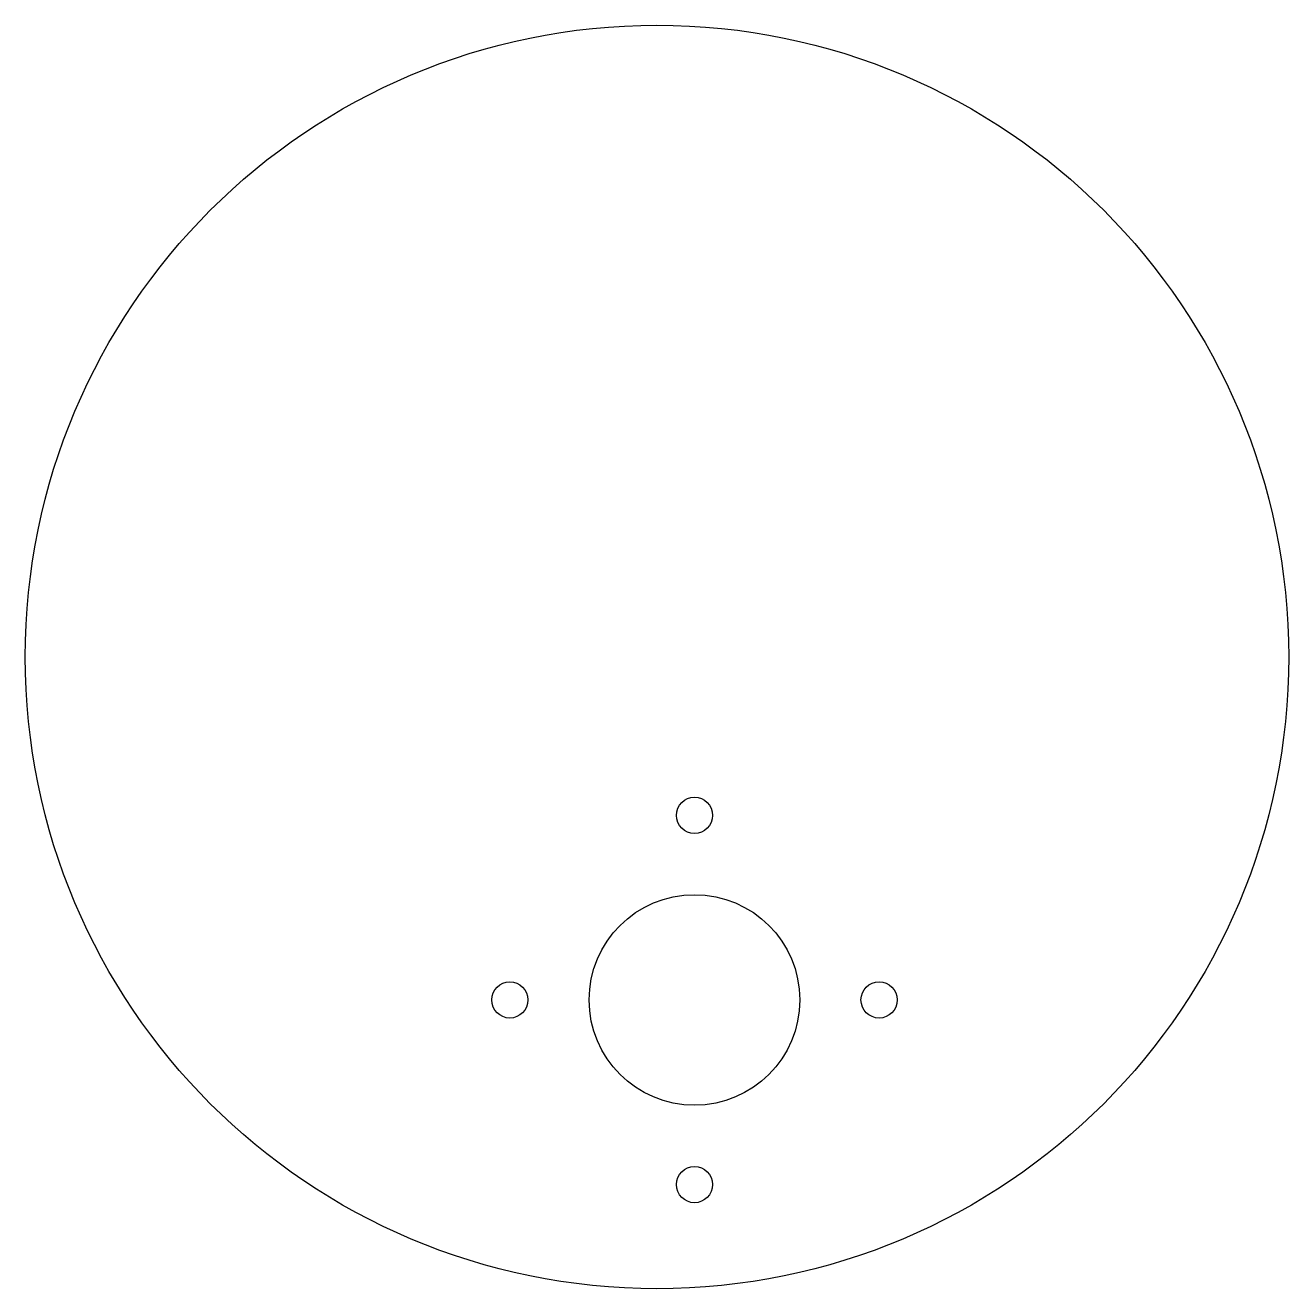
# Model space of a CAD drawing. Header units: millimetres. Extents: x -350 to -200, y 249 to 399.
import ezdxf

# ---------------------------------------------------------------- set-up
doc = ezdxf.new("R2010")
doc.units = ezdxf.units.MM
doc.layers.get('0').update_dxf_attribs({"linetype": 'CONTINUOUS'})

msp = doc.modelspace()

# ---------------------------------------------------------------- linework, layer by layer
for centre, radius in [((-275.27, 323.88), 75), ((-270.82, 305.08), 2.15), ((-270.82, 283.16), 12.5), ((-292.74, 283.16), 2.15), ((-248.9, 283.16), 2.15), ((-270.82, 261.24), 2.15)]:
    msp.add_circle(centre, radius)

doc.saveas('drawing.dxf')
